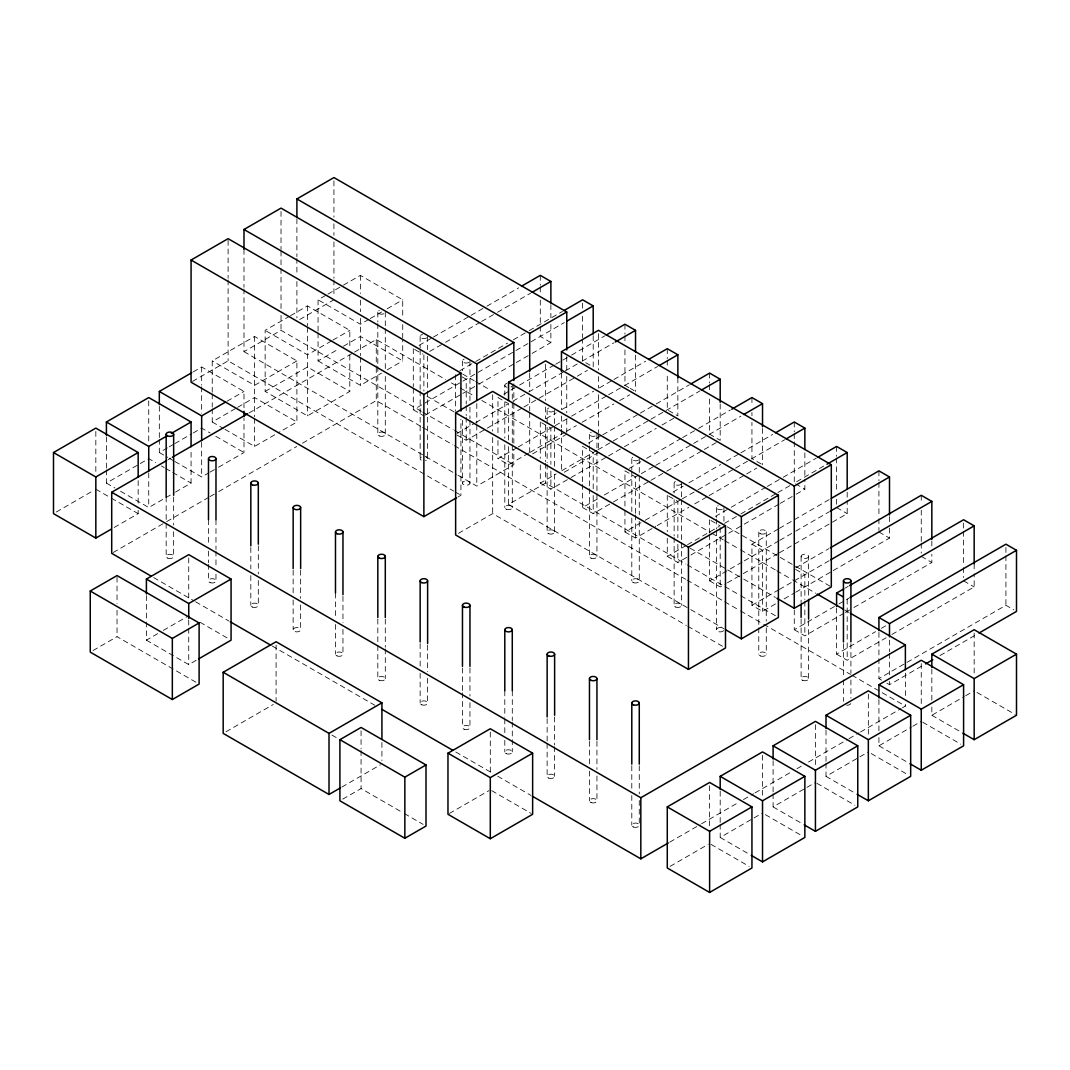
<?xml version="1.0" encoding="UTF-8"?>
<svg xmlns="http://www.w3.org/2000/svg" width="1070" height="1070" viewBox="0 0 1070 1070"><rect width="100%" height="100%" fill="white"/><g stroke="black" fill="none" stroke-linecap="round" stroke-linejoin="round"><path stroke-width="0.75" stroke-dasharray="5 3.75" d="M193.188 371.892L201.655 367.01L243.987 391.446L243.987 409.609M212.234 392.275L212.234 360.898L254.566 336.462L296.898 360.898L296.898 421.995L281.37 430.956M349.81 355.12L349.81 391.446L307.478 415.882L265.146 391.446L265.146 330.349L289.141 316.493M290.545 315.677L307.478 305.913L349.81 330.349L349.81 348.512M318.058 331.178L318.058 299.801L326.524 294.905M327.942 294.089L342.052 285.944M343.457 285.128L360.389 275.364L402.721 299.801L402.721 317.964M192.493 381.415L228.111 360.858L453.693 491.09M243.987 288.94L243.987 351.682L281.022 330.309L421.286 411.281M299.747 319.489L333.934 299.76M227.054 401.223L243.987 391.446M296.898 360.898L254.566 385.334L212.234 360.898M331.459 340.942L307.478 354.785L265.146 330.349M332.877 340.126L349.81 330.349M368.856 319.355L360.389 324.237L318.058 299.801M370.273 318.539L381.549 312.012M387.193 308.762L402.721 299.801M56.322 512.008L93.01 490.822M106.411 469.877L106.411 483.092L138.859 464.353M140.277 463.537L148.743 458.656L155.792 462.721M159.323 439.329L159.323 452.543L167.789 447.648M169.207 446.845L173.434 444.398M174.851 443.582L191.771 433.805M193.188 432.989L201.655 428.107L210.121 432.989M212.234 408.78L212.234 421.995L236.229 408.138M237.634 407.336L254.566 397.558L296.898 421.995M265.146 391.446L307.478 367.01L349.81 391.446M318.058 332.823L318.058 360.898L337.812 349.489M343.457 346.239L360.389 336.462L402.721 360.898L402.721 339.431M168.084 459.699L170.973 458.027M249.042 412.966L353.127 352.859M354.585 352.03L376.265 339.511L445.655 379.569M419.079 345.342L432.066 337.839M433.51 337.01L469.583 316.185M471.027 315.356L485.459 307.023M486.904 306.18L518.642 287.857M114.169 527.483L138.164 513.64L138.164 510.336M120.522 491.237L148.743 507.528L174.142 492.869M175.547 492.053L191.075 483.092L191.075 450.069M174.851 461.504L201.655 476.979L208.703 472.913M210.121 472.097L217.17 468.018M218.588 467.202L243.987 452.543L243.987 417.862M224.941 429.324L254.566 446.431L279.965 431.772M318.058 360.898L360.389 385.334L381.549 373.109M387.193 369.859L402.721 360.898M429.659 351.455L444.09 343.122M445.535 342.293L480.162 322.297M481.607 321.455L496.039 313.122M497.483 312.293L530.666 293.126M113.152 552.521L165.195 522.468M166.639 521.638L208.57 497.43M210.014 496.6L217.237 492.427M218.681 491.585L296.751 446.511M302.529 443.181L376.265 400.608L421.085 426.489M459.966 370.621L474.398 362.289M475.829 361.446L507.581 343.122M513.359 339.792L527.791 331.459M529.222 330.63L562.419 311.464M413.301 388.303L413.301 409.77L564.345 322.565M425.325 415.053L461.411 394.228M462.842 393.385L477.273 385.053M478.718 384.224L514.804 363.399M516.235 362.556L530.666 354.237M532.111 353.394L550.876 342.56L550.876 324.397M503.729 394.215L509.507 390.884M510.952 390.055L518.161 385.895M519.605 385.053L554.247 365.057M555.678 364.228L561.456 360.898M562.9 360.068L570.109 355.895M571.554 355.066L604.751 335.9M457.077 433.377L474.398 423.386M475.829 422.543L507.581 404.219M512.878 401.17L527.791 392.556M528.74 391.994L564.826 371.17M565.308 370.889L580.702 362.008M582.134 361.178L613.886 342.841M93.077 650.506L117.031 636.677L196.238 682.392M456.957 434.982L466.212 440.318L522.494 407.83M523.939 407.001L575.887 377.001M577.332 376.172L587.43 370.34M146.403 622.004L146.403 640.181L157.691 633.654M163.335 630.404L187.317 616.547M546.061 418.664L556.159 412.833M561.937 409.489L593.689 391.165M599.454 387.835L612.441 380.332M613.886 379.502L645.638 361.178M497.965 440.492L497.965 458.656L516.716 447.822M518.161 446.992L554.247 426.154M555.196 425.606L570.109 416.992M571.554 416.163L607.64 395.338M608.589 394.776L623.502 386.163M624.465 385.615L657.662 366.448M528.74 453.091L508.544 464.755L497.965 458.656M530.185 452.262L564.826 432.267M566.271 431.437L576.369 425.606M582.134 422.276L613.886 403.938M619.664 400.608L629.762 394.776M458.08 496.908L460.929 495.263L460.929 419.306M458 475.254L476.792 486.101L513.841 464.714L513.841 449.855M532.552 453.907L566.752 434.166M146.403 640.181L188.735 664.617L197.201 659.722M588.393 443.1L601.38 435.597M602.825 434.768L638.897 413.943M640.341 413.1L654.773 404.768M656.218 403.938L689.401 384.772M540.296 464.928L540.296 483.092L556.159 473.93M561.937 470.599L596.565 450.604M598.01 449.761L649.958 419.774M650.921 419.213L699.994 390.884M458.482 533.328L492.668 513.6L686.445 625.468M508.544 446.591L508.544 504.425L545.58 483.051L685.843 564.024M564.305 472.231L598.491 452.503M540.296 483.092L550.876 489.204L569.628 478.37M571.072 477.541L607.158 456.703M608.589 455.873L623.021 447.541M624.465 446.712L656.218 428.374M661.996 425.044L676.414 416.712M629.28 468.366L640.823 461.705M646.601 458.375L681.229 438.379M682.673 437.55L697.105 429.217M698.549 428.374L730.288 410.051M582.615 484.416L582.615 507.528L598.491 498.366M604.269 495.035L639.86 474.478M641.304 473.649L654.773 465.878M655.736 465.316L707.685 435.316M709.129 434.487L740.881 416.163M582.615 507.528L593.208 513.64L611.96 502.806M613.404 501.977L649.477 481.152M650.921 480.31L665.353 471.977M666.797 471.148L702.87 450.323M704.314 449.48L718.746 441.161M226.037 731.733L273.238 704.488M673.057 491.973L683.155 486.141M688.919 482.811L720.672 464.487M726.45 461.143L739.437 453.653M740.881 452.824L772.62 434.487M624.947 510.497L624.947 531.964L643.712 521.13M645.156 520.301L681.229 499.476M682.192 498.914L697.105 490.314M698.068 489.752L734.14 468.928M735.585 468.098L750.498 459.485M751.461 458.923L784.644 439.77M624.947 531.964L635.526 538.076L655.736 526.413M657.181 525.584L688.919 507.247M694.697 503.916L707.685 496.426M709.129 495.584L745.201 474.759M746.646 473.93L756.744 468.098M715.389 516.409L729.807 508.089M731.251 507.247L765.893 487.251M767.337 486.422L781.769 478.089M783.2 477.26L816.397 458.094M667.279 538.237L667.279 556.4L686.044 545.58M687.488 544.737L719.227 526.413M724.524 523.364L739.437 514.75M740.881 513.921L776.472 493.364M777.917 492.534L792.83 483.921M796.668 481.701L824.087 465.865M667.279 556.4L677.858 562.512L689.401 555.852M690.845 555.022L742.794 525.022M744.239 524.193L778.88 504.197M780.324 503.368L794.756 495.035M796.187 494.193L804.854 489.204L804.854 479.293M775.509 603.895L762.522 611.398L751.942 605.286L751.942 544.189L777.917 529.195M779.361 528.353L829.865 499.195M341.878 787.038L380.492 764.756M709.611 534.612L709.611 580.849L742.794 561.683M744.239 560.854L778.88 540.858M779.843 540.296L794.756 531.696M795.719 531.135L829.384 511.701M342.734 799.143L361.071 788.55L402.922 812.718M709.611 580.849L720.19 586.948L725.968 583.618M727.413 582.789L741.844 574.456M743.275 573.627L777.917 553.631M779.361 552.802L847.186 513.64L847.186 500.426M795.719 567.795L828.902 548.629M751.942 605.286L777.917 590.292M779.361 589.45L829.865 560.292M784.163 598.892L794.274 593.061M795.719 592.232L831.791 571.407M833.236 570.564L889.504 538.076L889.504 524.862M449.387 813.467L488.896 790.663M845.26 588.059L848.149 586.4M794.274 609.913L794.274 629.722L837.556 604.724M839 603.895L849.112 598.063M794.274 629.722L804.854 635.834L843.815 613.337M845.26 612.508L852.469 608.335M853.913 607.506L931.836 562.512L931.836 554.26M836.593 607.92L836.593 654.158L875.568 631.661M881.332 628.331L887.11 625M836.593 654.158L847.186 660.27L886.147 637.773M891.912 634.443L974.168 586.948L974.168 573.747M878.925 632.37L878.925 678.594L1005.92 605.286L1013.852 609.86M886.87 683.182L889.504 684.706L924.146 664.711M940.022 655.549L977.539 633.895M669.74 842.143L700.101 824.622M701.545 823.78L737.685 802.915M743.463 799.571L753.588 793.739M755.032 792.897L791.171 772.032M796.963 768.688L802.741 765.358M808.519 762.014L847.56 739.477M849.005 738.648L859.116 732.803M860.574 731.974L901.047 708.594M902.491 707.765L905.38 706.093L905.38 702.789M670.101 866.366L708.193 844.377M720.19 824.248L720.19 837.449L752.651 818.71M754.056 817.908L762.522 813.013M773.102 793.699L773.102 806.9L805.563 788.162M806.967 787.359L815.434 782.464M826.013 763.151L826.013 776.352L858.474 757.614M859.879 756.811L868.345 751.916M878.925 737.551L878.925 745.803L911.386 727.065M912.79 726.262L921.257 721.367M931.836 707.002L931.836 715.255L964.297 696.516M965.702 695.714L974.168 690.819M550.876 342.56L540.296 336.462L540.296 326.551M628.919 387.621L624.947 385.334L624.947 349.007M630.243 388.383L634.216 390.684M761.198 463.992L751.942 458.656L751.942 422.329M795.598 483.854L804.854 489.204M836.593 507.528L847.186 513.64M878.925 531.964L889.504 538.076M921.257 556.4L931.836 562.512M963.588 580.849L974.168 586.948M462.628 374.059L474.197 380.733M475.642 381.575L490.113 389.921M727.199 526.801L829.865 586.079M414.625 349.435L422.556 354.023M462.24 376.934L466.212 379.221L466.212 403.992M541.621 422.757L550.876 428.107L550.876 464.433M668.603 496.079L677.858 501.415L677.858 537.742M710.935 520.515L720.19 525.851M751.942 544.189L762.522 550.301L762.522 611.398M795.598 569.387L804.854 574.737L804.854 599.508M451.433 382.913L458.669 387.086M460.113 387.915L474.572 396.274M481.794 400.447L710.212 532.312M711.657 533.154L723.226 539.828M724.671 540.658L739.129 549.017M740.574 549.846L775.268 569.882M776.713 570.711L791.171 579.057M792.616 579.886L815.755 593.248M844.671 609.94L849.005 612.441M976.99 692.451L1015.096 714.439M427.037 396.274L454.509 412.137M690.15 548.188L726.303 569.053M727.747 569.895L742.205 578.241M743.663 579.071L775.469 597.448M422.73 412.124L453.105 429.659M454.549 430.488L513.841 464.714M687.301 564.866L723.44 585.731M724.898 586.574L739.357 594.92M740.801 595.749L775.509 615.785M413.301 409.77L423.88 415.882M878.925 678.594L881.573 680.132M931.836 715.255L961.475 732.361M422.53 427.318L452.891 444.853M454.335 445.682L685.643 579.231M687.087 580.06L723.226 600.925M724.671 601.768L739.129 610.114M740.574 610.943L762.268 623.462M763.712 624.291L850.449 674.381M851.894 675.21L905.38 706.093M922.674 722.183L960.766 744.172M243.987 351.682L456.556 474.411M508.544 504.425L689.294 608.79M690.752 609.619L724.002 628.826M455.138 491.933L460.929 495.263M687.89 626.298L722.598 646.333M878.925 745.803L908.564 762.91M871.167 753.547L907.855 774.72M212.234 421.995L223.523 428.508M826.013 776.352L855.652 793.458M215.765 436.252L243.987 452.543M816.851 783.28L854.943 805.269M159.323 452.543L167.789 457.425M169.207 458.241L173.434 460.688M773.102 806.9L802.741 824.007M161.436 465.985L164.258 467.617M165.676 468.433L171.32 471.683M172.725 472.499L191.075 483.092M765.344 814.644L802.032 835.817M106.411 483.092L114.878 487.973M720.19 837.449L749.829 854.555M95.832 489.204L109.942 497.349M111.347 498.165L138.164 513.64M711.015 844.377L749.12 866.366M153.625 577.559L194.111 600.925M195.556 601.768L228.806 620.961M272.168 645.999L374.821 705.264M455.78 751.996L491.919 772.861M497.697 776.205L530.947 795.398M200.023 622.259L228.244 638.549M491.718 790.663L531.228 813.467M331.861 735.036L339.016 739.156M404.366 813.548L423.118 824.368M1005.92 547.492L1005.92 554.099M1005.92 555.745L1005.92 605.286M974.168 563.837L974.168 572.089M974.168 633.025L974.168 675.959M963.588 523.056L963.588 529.65M963.588 531.308L963.588 565.99M963.588 567.635L963.588 577.546M931.836 541.045L931.836 547.653M931.836 669.017L931.836 700.395M921.257 495.303L921.257 503.569M921.257 510.176L921.257 541.54M921.257 543.199L921.257 553.11M921.257 663.574L921.257 706.508M905.38 673.07L905.38 696.182M889.504 516.609L889.504 523.217M889.504 640.127L889.504 651.683M889.504 653.342L889.504 674.809M889.504 681.403L889.504 684.706M878.925 470.867L878.925 480.778M878.925 482.423L878.925 517.104M878.925 518.763L878.925 530.319M878.925 699.566L878.925 730.944M868.345 694.122L868.345 737.056M850.918 643.592L850.918 673.311M850.918 679.918L850.918 698.081M847.186 492.173L847.186 498.78M847.186 599.173L847.186 660.27M843.441 643.592L843.441 678.273M843.441 679.918L843.441 701.385M836.593 446.431L836.593 456.342M836.593 457.987L836.593 492.668M836.593 499.275L836.593 504.224M826.013 730.114L826.013 761.492M815.434 724.671L815.434 765.946M808.599 556.4A3.745 2.167 0 0 1 802.981 558.272A3.745 2.167 0 0 1 802.981 554.528A3.745 2.167 0 0 1 808.599 556.4L808.599 597.689M808.599 620.801L808.599 678.594M804.854 452.877L804.854 477.635M804.854 601.153L804.854 635.834M801.109 556.4L801.109 602.637M801.109 619.155L801.109 678.594M794.274 421.995L794.274 431.906M794.274 433.551L794.274 440.158M794.274 441.803L794.274 483.092M773.102 760.663L773.102 792.041M766.267 531.964L766.267 621.135M766.267 627.742L766.267 654.158M762.522 428.428L762.522 464.755M762.522 755.219L762.522 796.495M758.777 531.964L758.777 626.084M758.777 627.742L758.777 654.158M751.942 397.558L751.942 405.811M751.942 412.418L751.942 415.722M723.935 507.528L723.935 522.387M720.19 403.992L720.19 440.318L709.611 434.206L709.611 397.88M720.19 527.51L720.19 586.948M720.19 791.211L720.19 822.589M716.445 507.528L716.445 517.439M716.445 519.084L716.445 528.995M716.445 530.64L716.445 629.722M709.611 373.109L709.611 383.02M709.611 384.678L709.611 391.272M709.611 519.752L709.611 532.954M709.611 785.768L709.611 828.702M681.603 483.092L681.603 497.951M681.603 499.596L681.603 540.885M681.603 542.53L681.603 605.286M677.858 377.897L677.858 415.882L667.279 409.77L667.279 373.443M677.858 544.349L677.858 562.512M674.127 483.092L674.127 493.002M674.127 499.596L674.127 535.936M674.127 537.581L674.127 605.286M667.279 348.673L667.279 358.584M667.279 360.229L667.279 366.836M667.279 495.303L667.279 531.643M639.271 458.656L639.271 514.79M639.271 521.398L639.271 580.849M639.271 765.786L639.271 793.86M639.271 800.467L639.271 825.237M635.526 355.12L635.526 391.446M635.526 513.306L635.526 476.979L624.947 470.867L624.947 508.852M635.526 514.964L635.526 538.076M631.795 458.656L631.795 470.211M631.795 471.857L631.795 511.487M631.795 518.094L631.795 580.849M631.795 765.786L631.795 788.911M631.795 795.505L631.795 825.237M624.947 324.237L624.947 334.148M624.947 335.793L624.947 342.4M598.491 333.599L598.491 369.939M598.491 376.533L598.491 388.102M598.491 394.71L598.491 432.681M598.491 434.34L598.491 449.199M596.94 434.206L596.94 449.066M596.94 450.724L596.94 491.999M596.94 493.658L596.94 556.4M596.94 741.349L596.94 769.424M596.94 776.031L596.94 800.788M593.208 335.632L593.208 367.01L582.615 360.898L582.615 339.431M593.208 488.87L593.208 452.543L582.615 446.431L582.615 482.757M593.208 495.477L593.208 513.64M589.463 434.206L589.463 444.117M589.463 445.775L589.463 487.051M589.463 488.709L589.463 556.4M589.463 741.349L589.463 764.461M589.463 771.069L589.463 800.788M582.615 303.104L582.615 309.712M582.615 316.305L582.615 337.772M566.752 356.564L566.752 369.765M566.752 376.372L566.752 412.699M566.752 419.306L566.752 432.521M561.456 373.149L561.456 409.476M561.456 416.083L561.456 427.652M561.456 429.297L561.456 470.586M554.621 409.77L554.621 424.63M554.621 426.288L554.621 467.563M554.621 474.17L554.621 531.964M554.621 716.913L554.621 744.987M554.621 746.633L554.621 776.352M550.876 304.589L550.876 317.803M550.876 471.041L550.876 489.204M547.131 409.77L547.131 462.614M547.131 464.26L547.131 531.964M547.131 718.558L547.131 741.684M547.131 743.329L547.131 776.352M545.58 364.148L545.58 400.488M545.58 407.082L545.58 418.651M545.58 425.258L545.58 461.585M545.58 463.23L545.58 483.051M540.296 275.364L540.296 285.262M540.296 286.921L540.296 293.528M540.296 300.135L540.296 324.892M540.296 421.995L540.296 458.321M529.703 372.989L529.703 391.152M529.703 397.759L529.703 410.974M529.703 412.619L529.703 453.907M513.841 383.809L513.841 401.972M513.841 403.617L513.841 443.247M512.289 385.334L512.289 443.127M512.289 444.786L512.289 507.528M512.289 690.819L512.289 720.538M512.289 722.197L512.289 751.916M508.544 440.024L508.544 403.657L497.965 397.558L497.965 433.885M506.993 383.368A3.745 2.167 0 0 0 504.799 385.334L504.799 395.245M504.799 401.852L504.799 438.178M504.799 444.786L504.799 507.528M504.799 690.819L504.799 717.234M504.799 718.893L504.799 733.752M504.799 740.36L504.799 751.916M492.668 394.696L492.668 431.036M492.668 437.63L492.668 513.6M490.301 732.054L490.301 774.988M476.792 403.537L476.792 423.359M476.792 425.004L476.792 486.101M469.957 360.898L469.957 400.528M469.957 407.135L469.957 418.691M469.957 420.336L469.957 483.092A3.745 2.167 0 0 1 464.112 484.884A3.745 2.167 0 0 1 464.581 481.152A3.745 2.167 0 0 1 469.944 483.239M469.957 668.028L469.957 696.102M469.957 702.709L469.957 727.48M466.212 405.65L466.212 415.548M466.212 417.206L466.212 440.318M462.467 360.898L462.467 370.808M462.467 420.336L462.467 483.092M462.467 668.028L462.467 691.153M462.467 692.798L462.467 727.48M455.633 374.767L455.633 411.094M427.625 336.462L427.625 349.663M427.625 356.27L427.625 389.293M427.625 390.951L427.625 458.656A3.745 2.167 0 0 1 425.445 460.622M427.625 645.25L427.625 671.666M427.625 678.273L427.625 703.043M423.88 354.785L423.88 391.112M420.149 336.462L420.149 348.017M420.149 349.663L420.149 389.293M420.149 390.951L420.149 458.656M420.149 643.592L420.149 666.717M420.149 673.311L420.149 703.043M413.301 348.673L413.301 386.658M402.721 324.571L402.721 337.772M385.294 312.012L385.294 326.872M385.294 328.53L385.294 369.805M385.294 376.413L385.294 434.206M385.294 619.155L385.294 647.23M385.294 648.875L385.294 678.594M381.923 742.46L381.923 760.623M377.817 312.012L377.817 321.923M377.817 323.581L377.817 364.857M377.817 366.515L377.817 434.206M377.817 619.155L377.817 643.926M377.817 645.571L377.817 678.594M376.265 339.511L376.265 365.927M376.265 367.585L376.265 400.608M361.071 730.756L361.071 748.92M361.071 750.578L361.071 788.55M360.389 275.364L360.389 293.528M360.389 300.135L360.389 311.691M360.389 318.298L360.389 355.614M360.389 357.26L360.389 385.334M342.962 596.364L342.962 622.793M342.962 629.387L342.962 654.158M335.485 593.061L335.485 617.831M335.485 624.439L335.485 654.158M333.934 180.857L333.934 217.197M333.934 223.79L333.934 235.36M333.934 241.954L333.934 278.294M333.934 279.939L333.934 296.457M307.478 305.913L307.478 325.721M307.478 327.38L307.478 415.882M300.643 570.27L300.643 598.344M300.643 604.951L300.643 629.722A3.745 2.167 0 0 1 294.798 631.514A3.745 2.167 0 0 1 295.266 627.782A3.745 2.167 0 0 1 300.63 629.882M296.898 218.761L296.898 256.733M296.898 258.392L296.898 274.91M296.898 281.504L296.898 317.843M293.153 570.27L293.153 593.395M293.153 600.002L293.153 629.722M281.022 211.405L281.022 249.39M281.022 251.049L281.022 308.842M281.022 315.436L281.022 330.309M276.087 645.036L276.087 701.184M258.311 545.834L258.311 573.908M258.311 580.515L258.311 605.286M254.566 336.462L254.566 416.712M254.566 418.357L254.566 446.431M250.821 547.492L250.821 568.959M250.821 575.566L250.821 605.286M243.987 249.31L243.987 287.282M228.111 240.309L228.111 278.294M228.111 279.939L228.111 360.858M215.979 519.752L215.979 549.472M215.979 551.117L215.979 567.635M215.979 574.242L215.979 580.849M212.234 393.92L212.234 407.135M208.489 519.752L208.489 544.523M208.489 551.117L208.489 562.686M208.489 564.331L208.489 580.849M201.655 367.01L201.655 385.173M201.655 386.818L201.655 413.247M201.655 442.298L201.655 476.979M188.735 557.938L188.735 600.872M188.735 620.025L188.735 626.632M188.735 628.291L188.735 664.617M173.648 496.961L173.648 525.036M173.648 531.643L173.648 556.4M166.171 496.961L166.171 521.732M166.171 523.377L166.171 556.4M159.323 406.306L159.323 437.683M148.743 400.862L148.743 442.137M148.743 472.846L148.743 507.528M146.403 595.589L146.403 620.359M138.164 480.617L138.164 503.729M117.031 577.225L117.031 603.64M117.031 610.248L117.031 636.677M106.411 436.854L106.411 468.232M95.832 431.411L95.832 472.686M850.837 703.498A3.745 2.167 0 0 1 846.651 705.183M723.601 630.618A3.745 2.167 0 0 1 717.876 631.42A3.745 2.167 0 0 1 717.876 628.023A3.745 2.167 0 0 1 723.601 628.826M722.21 509.347A3.745 2.167 0 0 1 717.047 508.691A3.745 2.167 0 0 1 718.171 505.709M681.149 484.121A3.745 2.167 0 0 1 675.518 484.777A3.745 2.167 0 0 1 675.411 481.46M638.362 460.06A3.745 2.167 0 0 1 633.079 460.287A3.745 2.167 0 0 1 632.704 457.238M595.228 436.025A3.745 2.167 0 0 1 590.052 435.383A3.745 2.167 0 0 1 591.175 432.387M553.698 411.188A3.745 2.167 0 0 1 548.041 411.188A3.745 2.167 0 0 1 548.856 407.951M511.687 386.497A3.745 2.167 0 0 1 510.992 386.965M506.993 387.3A3.745 2.167 0 0 1 504.799 385.334M468.861 362.422A3.745 2.167 0 0 1 463.297 362.248A3.745 2.167 0 0 1 464.193 359.079M425.445 456.689A3.745 2.167 0 0 1 427.625 458.656M421.246 460.18A3.745 2.167 0 0 1 421.246 457.117M426.716 337.866A3.745 2.167 0 0 1 420.818 337.692A3.745 2.167 0 0 1 422.583 334.428M383.796 313.751A3.745 2.167 0 0 1 378.566 313.309A3.745 2.167 0 0 1 379.315 310.287M802.754 680.386A3.745 2.167 0 0 0 808.586 678.755A3.745 2.167 0 0 0 803.222 676.655A3.745 2.167 0 0 0 802.754 680.386M760.422 655.95A3.745 2.167 0 0 0 766.254 654.318A3.745 2.167 0 0 0 760.89 652.218A3.745 2.167 0 0 0 760.422 655.95M760.422 533.756A3.745 2.167 0 0 0 766.254 532.124A3.745 2.167 0 0 0 760.89 530.024A3.745 2.167 0 0 0 760.422 533.756M675.772 607.078A3.745 2.167 0 0 0 681.59 605.433A3.745 2.167 0 0 0 676.227 603.346A3.745 2.167 0 0 0 675.772 607.078M633.44 582.628A3.745 2.167 0 0 0 639.271 580.997A3.745 2.167 0 0 0 633.895 578.897A3.745 2.167 0 0 0 633.44 582.628M591.108 558.192A3.745 2.167 0 0 0 596.94 556.56A3.745 2.167 0 0 0 591.563 554.461A3.745 2.167 0 0 0 591.108 558.192M548.776 533.756A3.745 2.167 0 0 0 554.608 532.124A3.745 2.167 0 0 0 549.244 530.024A3.745 2.167 0 0 0 548.776 533.756M506.444 509.32A3.745 2.167 0 0 0 512.276 507.688A3.745 2.167 0 0 0 506.912 505.588A3.745 2.167 0 0 0 506.444 509.32M379.462 435.998A3.745 2.167 0 0 0 385.28 434.366A3.745 2.167 0 0 0 379.917 432.267A3.745 2.167 0 0 0 379.462 435.998M167.816 558.192A3.745 2.167 0 0 0 173.634 556.56A3.745 2.167 0 0 0 168.271 554.461A3.745 2.167 0 0 0 167.816 558.192M210.135 582.628A3.745 2.167 0 0 0 215.966 580.997A3.745 2.167 0 0 0 210.603 578.897A3.745 2.167 0 0 0 210.135 582.628M252.466 607.078A3.745 2.167 0 0 0 258.298 605.433A3.745 2.167 0 0 0 252.935 603.346A3.745 2.167 0 0 0 252.466 607.078M337.13 655.95A3.745 2.167 0 0 0 342.962 654.318A3.745 2.167 0 0 0 337.585 652.218A3.745 2.167 0 0 0 337.13 655.95M379.462 680.386A3.745 2.167 0 0 0 385.28 678.755A3.745 2.167 0 0 0 379.917 676.655A3.745 2.167 0 0 0 379.462 680.386M421.794 704.822A3.745 2.167 0 0 0 427.612 703.191A3.745 2.167 0 0 0 422.249 701.091A3.745 2.167 0 0 0 421.794 704.822M464.112 729.272A3.745 2.167 0 0 0 469.944 727.627A3.745 2.167 0 0 0 464.581 725.54A3.745 2.167 0 0 0 464.112 729.272M506.444 753.708A3.745 2.167 0 0 0 512.276 752.076A3.745 2.167 0 0 0 506.912 749.976A3.745 2.167 0 0 0 506.444 753.708M548.776 778.144A3.745 2.167 0 0 0 554.608 776.512A3.745 2.167 0 0 0 549.244 774.412A3.745 2.167 0 0 0 548.776 778.144M591.108 802.58A3.745 2.167 0 0 0 596.94 800.948A3.745 2.167 0 0 0 591.563 798.849A3.745 2.167 0 0 0 591.108 802.58M633.44 827.016A3.745 2.167 0 0 0 639.271 825.385A3.745 2.167 0 0 0 633.895 823.285A3.745 2.167 0 0 0 633.44 827.016"/><path stroke-width="1.5" d="M456.649 497.737L423.88 516.649L191.075 382.231L191.075 260.037L228.111 238.663L460.929 373.069L460.929 411.054M243.987 249.31L243.987 229.488L281.022 208.115L513.841 342.52L513.841 380.505M296.898 217.103L296.898 198.94L333.934 177.566L566.752 311.972L566.752 349.957M111.347 529.115L95.832 538.076L53.5 513.64L53.5 452.543L95.832 428.107L138.164 452.543L138.164 477.314M106.411 435.209L106.411 421.995L148.743 397.558L191.075 421.995L191.075 446.765M159.323 404.661L159.323 391.446L191.771 372.708M53.5 452.543L95.832 476.979L138.164 452.543M106.411 421.995L148.743 446.431L167.081 435.838M171.32 433.404L191.075 421.995M159.323 391.446L201.655 415.882L225.636 402.039M150.736 575.887L111.708 553.351L111.708 492.253L166.639 460.541M172.417 457.198L247.598 413.796M521.531 286.185L540.296 275.364L550.876 281.463L550.876 302.93M532.111 292.297L550.876 281.463M563.863 310.634L582.615 299.801L593.208 305.913L593.208 333.974M191.075 260.037L423.88 394.455L460.929 373.069M243.987 229.488L476.792 363.907L513.841 342.52M296.898 198.94L529.703 333.358L566.752 311.972M90.254 591.028L117.031 575.566L199.114 622.967L199.114 684.064L172.337 699.526L90.254 652.125L90.254 591.028L172.337 638.429L199.114 622.967M567.234 320.906L593.208 305.913M146.403 593.944L146.403 579.071L188.735 554.635L231.066 579.071L231.066 640.181L198.605 658.906M455.633 412.779L492.668 391.406L725.487 525.811L725.487 648.005L688.451 669.392L455.633 534.973L455.633 412.779L688.451 547.198L725.487 525.811M508.544 400.394L508.544 382.231L545.58 360.858L778.398 495.263L778.398 617.457L741.363 638.843L725.447 629.655M561.456 371.504L561.456 351.682L598.491 330.309L831.31 464.714L831.31 586.908L794.274 608.295L776.914 598.277M606.195 335.07L624.947 324.237L635.526 330.349L635.526 351.816M615.33 342.012L635.526 330.349M146.403 579.071L188.735 603.52L231.066 579.071M648.527 359.507L667.279 348.673L677.858 354.785L677.858 377.897M659.107 365.619L677.858 354.785M690.845 383.943L709.611 373.109L720.19 379.221L720.19 402.347M701.438 390.055L720.19 379.221M340.447 787.868L329.012 794.475L223.175 733.378L223.175 672.281L276.087 641.732L381.923 702.829L381.923 739.156M731.733 409.221L751.942 397.558L762.522 403.657L762.522 426.783M743.757 414.491L762.522 403.657M775.509 432.828L794.274 421.995L804.854 428.107L804.854 449.574M786.089 438.927L804.854 428.107M223.175 672.281L329.012 733.378L381.923 702.829M817.841 457.264L836.593 446.431L847.186 452.543L847.186 488.87M339.912 739.678L361.071 727.453L426.007 764.943L426.007 826.04L404.848 838.265L339.912 800.775L339.912 739.678L404.848 777.168L426.007 764.943M826.976 464.206L847.186 452.543M508.544 382.231L741.363 516.649L778.398 495.263M561.456 351.682L794.274 486.101L831.31 464.714M831.31 498.366L878.925 470.867L889.504 476.979L889.504 514.964M830.347 511.139L889.504 476.979M447.969 753.186L490.301 728.75L532.633 753.186L532.633 814.283L490.301 838.72L447.969 814.283L447.969 753.186L490.301 777.622L532.633 753.186M830.347 547.8L921.257 495.303L931.836 501.415L931.836 539.4M830.828 559.744L931.836 501.415M836.593 606.275L836.593 593.061L843.815 588.901M849.58 585.571L963.588 519.752L974.168 525.851L974.168 563.837M850.061 597.501L974.168 525.851M878.925 630.712L878.925 617.497L1005.92 544.189L1016.5 550.301L1016.5 611.398L978.983 633.052M878.925 617.497L889.504 623.609L1016.5 550.301M111.708 492.253L640.823 797.739L905.38 644.996L905.38 669.766M667.279 806.9L709.611 782.464L751.942 806.9L751.942 867.997L709.611 892.433L667.279 867.997L667.279 806.9L709.611 831.336L751.942 806.9M720.19 789.566L720.19 776.352L762.522 751.916L804.854 776.352L804.854 837.449L762.522 861.885L751.234 855.371M773.102 759.018L773.102 745.803L815.434 721.367L857.765 745.803L857.765 806.9L815.434 831.336L804.145 824.823M826.013 728.469L826.013 715.255L868.345 690.819L910.677 715.255L910.677 776.352L868.345 800.788L857.057 794.274M878.925 697.921L878.925 684.706L921.257 660.27L963.588 684.706L963.588 745.803L921.257 770.239L909.968 763.726M931.836 667.372L931.836 654.158L974.168 629.722L1016.5 654.158L1016.5 715.255L974.168 739.691L962.88 733.177M925.59 663.881L932.799 659.722M532.392 796.24L640.823 858.835L668.295 842.973M720.19 776.352L762.522 800.788L804.854 776.352M773.102 745.803L815.434 770.239L857.765 745.803M826.013 715.255L868.345 739.691L910.677 715.255M878.925 684.706L921.257 709.143L963.588 684.706M931.836 654.158L974.168 678.594L1016.5 654.158M836.593 593.061L843.214 596.886M817.199 594.077L843.214 609.111M850.449 613.284L905.38 644.996M230.251 621.79L270.723 645.17M382.043 709.437L452.891 750.337M974.168 678.594L974.168 739.691M921.257 709.143L921.257 770.239M889.504 623.609L889.504 636.824M868.345 739.691L868.345 800.788M850.918 580.849L850.918 641.946M843.441 580.849L843.441 641.946M815.434 770.239L815.434 831.336M808.599 599.334L808.599 619.155M801.109 604.296L801.109 617.497M794.274 486.101L794.274 608.295M762.522 800.788L762.522 861.885M741.363 516.649L741.363 638.843M709.611 831.336L709.611 892.433M688.451 547.198L688.451 669.392M640.823 797.739L640.823 858.835M639.271 703.043L639.271 764.14M631.795 703.043L631.795 764.14M596.94 678.594L596.94 739.691M589.463 678.594L589.463 739.691M554.621 654.158L554.621 715.255M547.131 654.158L547.131 716.913M529.703 333.358L529.703 371.343M512.276 629.869A3.745 2.167 0 0 1 506.444 631.514A3.745 2.167 0 0 1 506.912 627.782A3.745 2.167 0 0 1 512.276 629.869L512.289 690.819M504.799 629.722L504.799 690.819M490.301 777.622L490.301 838.72M476.792 363.907L476.792 400.233M469.957 605.286L469.957 666.383M462.467 605.286L462.467 666.383M427.625 580.849L427.625 643.592M423.88 394.455L423.88 516.649M420.149 580.849L420.149 641.946M404.848 777.168L404.848 838.265M385.294 556.4L385.294 617.497M377.817 556.4L377.817 617.497M342.962 531.964L342.962 594.719M335.485 531.964L335.485 593.061M329.012 733.378L329.012 794.475M300.643 507.528A3.745 2.167 0 0 1 295.026 509.4A3.745 2.167 0 0 1 295.026 505.655A3.745 2.167 0 0 1 300.643 507.528L300.643 568.625M293.153 507.528L293.153 568.625M258.311 483.092L258.311 544.189M250.821 483.092L250.821 545.834M243.987 411.255L243.987 416.217M215.979 458.656A3.745 2.167 0 0 1 210.362 460.515A3.745 2.167 0 0 1 210.362 456.783A3.745 2.167 0 0 1 215.979 458.656L215.979 519.752M208.489 458.656L208.489 519.752M201.655 415.882L201.655 440.653M188.735 603.52L188.735 618.38M173.648 434.206A3.745 2.167 0 0 1 168.03 436.079A3.745 2.167 0 0 1 168.03 432.333A3.745 2.167 0 0 1 173.648 434.206L173.648 495.303M172.337 638.429L172.337 699.526M166.171 434.206L166.171 496.961M148.743 446.431L148.743 471.201M95.832 476.979L95.832 538.076M845.086 582.628A3.745 2.167 0 0 0 850.918 580.997A3.745 2.167 0 0 0 845.541 578.897A3.745 2.167 0 0 0 845.086 582.628M252.466 484.87A3.745 2.167 0 0 0 258.298 483.239A3.745 2.167 0 0 0 252.935 481.139A3.745 2.167 0 0 0 252.466 484.87M337.13 533.756A3.745 2.167 0 0 0 342.962 532.124A3.745 2.167 0 0 0 337.585 530.024A3.745 2.167 0 0 0 337.13 533.756M379.462 558.192A3.745 2.167 0 0 0 385.28 556.56A3.745 2.167 0 0 0 379.917 554.461A3.745 2.167 0 0 0 379.462 558.192M421.794 582.628A3.745 2.167 0 0 0 427.612 580.997A3.745 2.167 0 0 0 422.249 578.897A3.745 2.167 0 0 0 421.794 582.628M464.112 607.078A3.745 2.167 0 0 0 469.944 605.433A3.745 2.167 0 0 0 464.581 603.333A3.745 2.167 0 0 0 464.112 607.078M548.776 655.95A3.745 2.167 0 0 0 554.608 654.318A3.745 2.167 0 0 0 549.244 652.218A3.745 2.167 0 0 0 548.776 655.95M591.108 680.386A3.745 2.167 0 0 0 596.94 678.755A3.745 2.167 0 0 0 591.563 676.655A3.745 2.167 0 0 0 591.108 680.386M633.44 704.822A3.745 2.167 0 0 0 639.271 703.191A3.745 2.167 0 0 0 633.895 701.091A3.745 2.167 0 0 0 633.44 704.822"/></g></svg>
